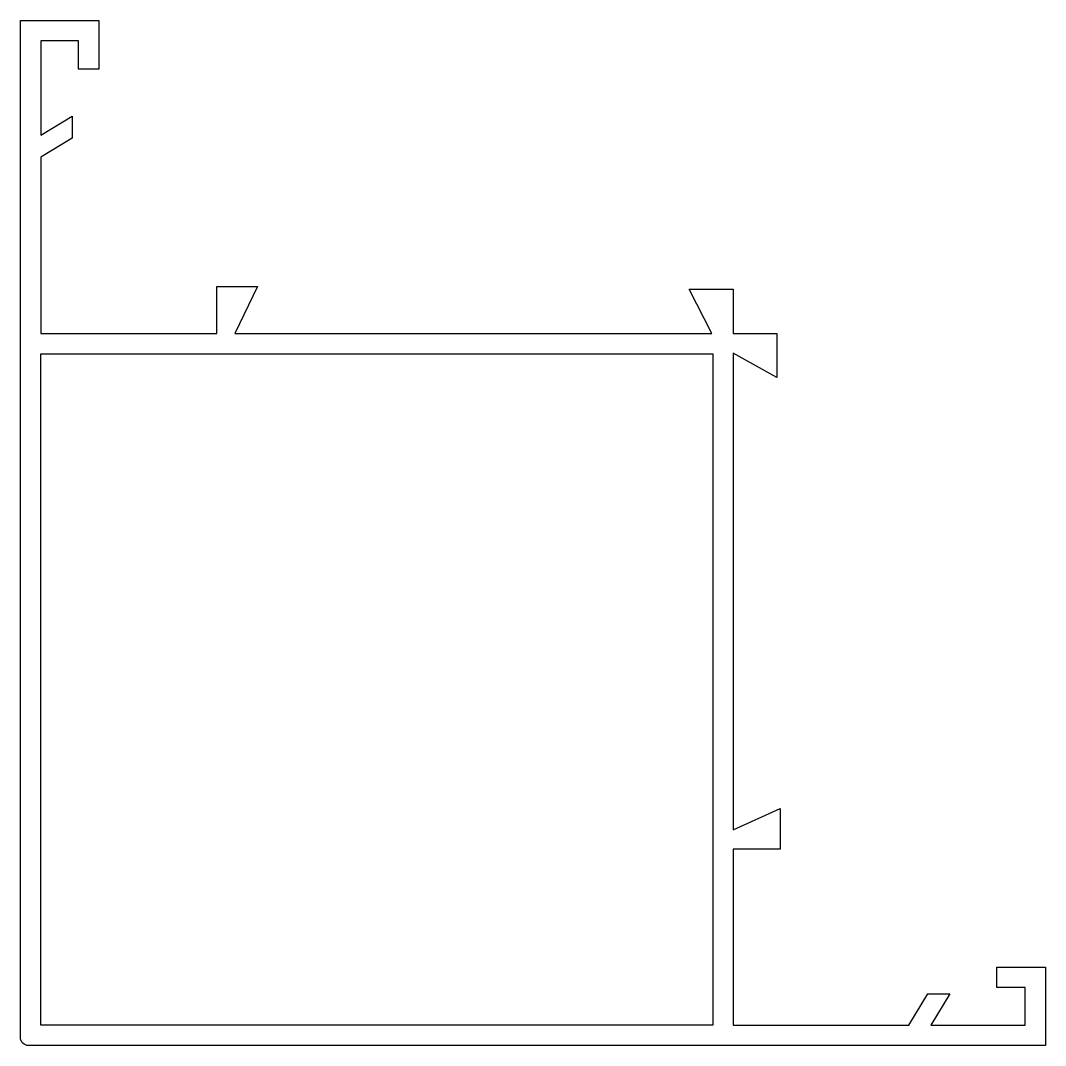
# Model space of a CAD drawing. Extents: x 412.3 to 477.6, y 350.4 to 415.7.
import ezdxf

# ---------------------------------------------------------------- set-up
doc = ezdxf.new("R2010")
doc.units = 0
doc.layers.get('0').update_dxf_attribs({"linetype": 'CONTINUOUS'})
doc.layers.add('ANA', color=220, linetype='CONTINUOUS')

msp = doc.modelspace()

# ---------------------------------------------------------------- linework, layer by layer
at = {"color": 0}
msp.add_lwpolyline([(454.936, 398.612), (457.736, 398.612), (457.736, 395.78), (460.528, 395.78), (460.528, 392.98), (457.736, 394.53), (457.736, 364.612), (457.736, 364.162), (460.736, 365.512), (460.736, 362.912), (457.736, 362.912), (457.736, 351.712), (468.936, 351.712), (470.138, 353.712), (471.538, 353.712), (470.336, 351.712), (476.336, 351.712), (476.336, 354.112), (474.536, 354.112), (474.536, 355.412), (477.636, 355.412), (477.636, 350.412), (412.828, 350.412, -0.414214), (412.328, 350.912), (412.328, 415.721), (417.328, 415.721), (417.328, 412.621), (416.028, 412.621), (416.028, 414.421), (413.628, 414.421), (413.628, 408.42), (415.628, 409.622), (415.628, 408.222), (413.628, 407.021), (413.628, 395.78), (424.828, 395.78), (424.828, 398.78), (427.428, 398.78), (425.978, 395.78), (426.328, 395.78), (456.386, 395.78)], format="xyb", close=True, dxfattribs=at)
at = {"layer": 'ANA', "color": 0}
msp.add_lwpolyline([(413.628, 394.48), (456.436, 394.48), (456.436, 351.712), (413.628, 351.712)], close=True, dxfattribs=at)

doc.saveas('drawing.dxf')
